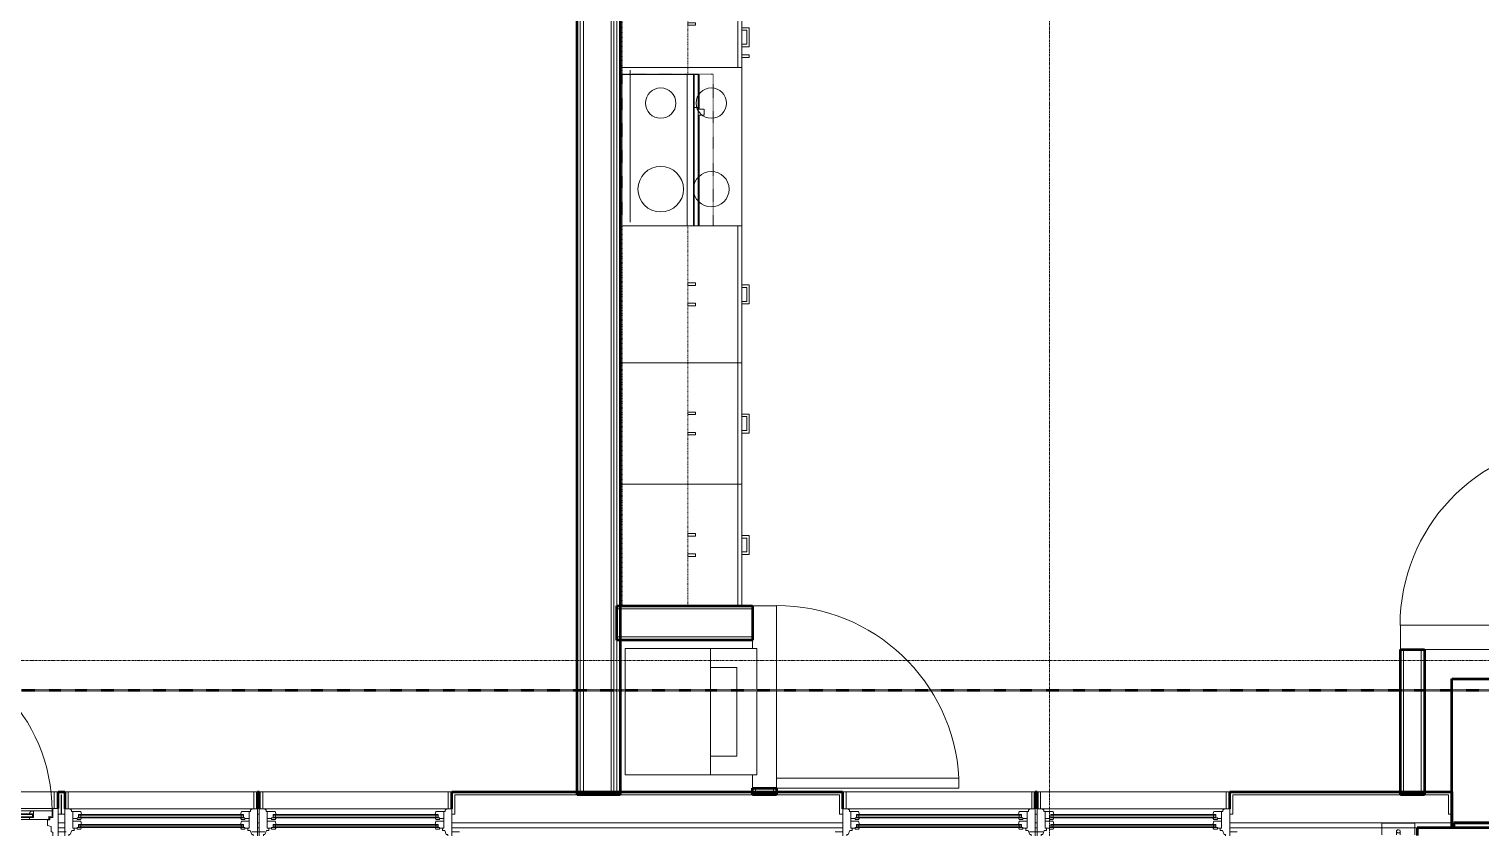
# Model space of a CAD drawing. Header units: inches. Extents: x -4218 to -1830, y 9767 to 12426.
# Drawn here: x -3028.8 to -2742.1, y 11249.1 to 11406.9 of the extents above; entities that cross this region are included whole.
import ezdxf

# ---------------------------------------------------------------- set-up
doc = ezdxf.new("R2010")
doc.units = ezdxf.units.IN
doc.header["$MEASUREMENT"] = 0
for name, pattern in [('Dash', [0.25, 0.125, -0.125]), ('Dash 1_16_', [0.125, 0.0625, -0.0625]), ('Grid Line 1_2_', [0.875, 0.5, -0.125, 0.125, -0.125]), ('Overhead', [0.15625, 0.09375, -0.0625])]:
    doc.linetypes.add(name, pattern=pattern)
for name, color, linetype, lineweight in [('0-1', 7, 'Continuous', 5), ('0-2', 10, 'Continuous', 9), ('A-DOOR-1', 10, 'Continuous', 9), ('A-DOOR-2', 50, 'Continuous', 20), ('A-DOOR-5', 31, 'Continuous', 9), ('A-DOOR-6', 31, 'Continuous', 20), ('A-DOOR-FRAM', 31, 'Continuous', 9), ('A-DOOR-FRAM-4', 31, 'Continuous', 20), ('A-DOOR-GLAZ', 31, 'Continuous', 9), ('A-GENM', 5, 'Continuous', 9), ('A-GENM-6', 5, 'Continuous', 50), ('A-GLAZ-1', 151, 'Continuous', 9), ('A-GLAZ-2', 151, 'Continuous', 20), ('A-WALL', 113, 'Continuous', 13), ('A-WALL-1', 7, 'Continuous', 50), ('A-WALL-2', 250, 'Continuous', 13), ('A-WALL-3', 10, 'Continuous', 9), ('A-WALL-4', 252, 'Continuous', 9), ('A-WALL-7', 113, 'Continuous', 9), ('A-WALL-8', 113, 'Continuous', 50), ('C-PROP-LINE-1', 91, 'Dash 1_16_', 50), ('I-WALL-1', 7, 'Continuous', 50), ('P-SANR-FIXT-1', 10, 'Continuous', 9), ('Q-CASE-1', 252, 'Continuous', 9), ('Q-CASE-2', 10, 'Continuous', 9), ('Q-CASE-3', 253, 'Continuous', 9), ('Q-CASE-4', 252, 'Dash', 9), ('Q-CASE-5', 253, 'Dash', 9), ('Q-CASE-6', 254, 'Continuous', 9), ('Q-SPCQ-1', 10, 'Continuous', 9), ('Q-SPCQ-2', 91, 'Overhead', 9), ('S-GRID-1', 1, 'Grid Line 1_2_', 9)]:
    doc.layers.add(name, color=color, linetype=linetype, lineweight=lineweight)

# ---------------------------------------------------------------- blocks, each defined once
blk = doc.blocks.new('SWING - SINGLE - FLUSH - 36_ x 80_ - OFFSET PIVOT DOOR AT MAGIC PAK AND WASHER_DRYER-3199414-BACKGROUND - RCP - 2ND FLOOR')
at = {"layer": 'A-DOOR-1'}
blk.add_arc((18, 2.37), 36.07, 93.1789, 180, dxfattribs=at)
at = {"layer": 'A-DOOR-2'}
for p, q in [((16, 2.37), (16, 38.39)), ((18, 38.39), (16, 38.39)), ((18, 2.37), (18, 38.39)), ((18, 2.37), (16, 2.37))]:
    blk.add_line(p, q, dxfattribs=at)
blk = doc.blocks.new('Range - 24_ x 30_-2320547-BACKGROUND - RCP - 2ND FLOOR')
at = {"layer": 'Q-SPCQ-1'}
blk.add_line((0, 22), (30, 22), dxfattribs=at)
for centre, radius, start, end in [((6.5, 16), 4.5, 360, 180), ((23.5, 16), 3, 360, 180), ((6.5, 16), 4.5, 180, 360), ((23.5, 16), 3, 180, 0), ((6.5, 6), 3.5, 360, 180), ((23.5, 6), 3, 360, 180), ((6.5, 6), 3.5, 180, 0), ((23.5, 6), 3, 180, 360)]:
    blk.add_arc(centre, radius, start, end, dxfattribs=at)
blk = doc.blocks.new('Stacked Washer and Dryer - 26_x25_ - Private-1352637-BACKGROUND - RCP - 2ND FLOOR')
at = {"layer": 'P-SANR-FIXT-1'}
for p, q in [((26, 12.5), (0, 12.5)), ((0, -12.5), (0, 12.5)), ((16.90625, 12.5), (16.90625, -12.5)), ((26, 12.5), (26, -12.5)), ((16.90625, 8.75), (22.09375, 8.75)), ((22.09375, 8.75), (22.09375, -8.75)), ((22.09375, -8.75), (16.90625, -8.75)), ((0, -12.5), (26, -12.5))]:
    blk.add_line(p, q, dxfattribs=at)
blk = doc.blocks.new('30quot_MicrowaveVent_11166 - 70cm miele oven-V106-BACKGROUND - RCP - 2ND FLOOR')
at = {"layer": 'Q-CASE-1'}
for p, q in [((-14.2, -0.38), (-14.2, -13.23)), ((15.68, -13.23), (15.68, -0.38)), ((-14.2, -13.23), (-14.2, -14.49)), ((15.68, -13.23), (-14.2, -13.23)), ((15.68, -14.49), (15.68, -13.23)), ((-14.2, -14.49), (15.68, -14.49)), ((9.18, -14.61), (-14.2, -14.61)), ((-14.2, -14.61), (-14.2, -15.39)), ((-14.2, -15.39), (-14.2, -15.6)), ((-14.2, -15.39), (9.18, -15.39)), ((-14.2, -15.6), (7.69, -15.6)), ((7.69, -15.39), (7.69, -16.55)), ((7.69, -16.6), (8.88, -16.6)), ((8.88, -16.55), (8.88, -15.39)), ((8.88, -15.6), (15.68, -15.6)), ((9.18, -14.61), (9.18, -15.39)), ((15.68, -14.61), (9.18, -14.61)), ((9.18, -14.61), (9.18, -15.39)), ((9.18, -15.39), (15.68, -15.39)), ((15.68, -14.61), (15.68, -15.39)), ((15.68, -15.59), (15.68, -15.39)), ((15.68, -15.6), (15.68, -15.59))]:
    blk.add_line(p, q, dxfattribs=at)
at = {"layer": 'Q-CASE-3'}
for p, q in [((-14.2, 0), (-14.2, -0.38)), ((15.68, -0.38), (15.68, 0))]:
    blk.add_line(p, q, dxfattribs=at)
at = {"layer": 'Q-CASE-6'}
blk.add_line((15.68, 0), (-14.2, 0), dxfattribs=at)
blk = doc.blocks.new('Base Cabinet 3 Drawer 230 - Base Cabinet 3 Drawer 230 27_-2571739-BACKGROUND - RCP - 2ND FLOOR')
at = {"layer": 'Q-CASE-2'}
for p, q in [((-12.76, -23.25), (-12.76, 0)), ((-12.76, 0), (14.24, 0)), ((14.24, 0), (14.24, -23.25)), ((-12.76, -23.25), (-12.76, -24)), ((14.24, -23.25), (-12.76, -23.25)), ((-12.76, -24), (14.24, -24)), ((-0.64, -24), (-1.14, -24)), ((-1.14, -25.5), (-1.14, -24)), ((2.61, -25.5), (-1.14, -25.5)), ((-0.64, -25), (-0.64, -24)), ((-0.64, -25), (2.11, -25)), ((2.11, -25), (2.11, -24)), ((2.11, -24), (2.61, -24)), ((2.61, -24), (2.61, -25.5)), ((14.24, -24), (14.24, -23.25))]:
    blk.add_line(p, q, dxfattribs=at)
blk = doc.blocks.new('Base Cabinet 3 Drawer 230 - Base Cabinet 3 Drawer 230 24_-2554933-BACKGROUND - RCP - 2ND FLOOR')
at = {"layer": 'Q-CASE-2'}
for p, q in [((-11.26, -23.25), (-11.26, 0)), ((-11.26, 0), (12.74, 0)), ((12.74, 0), (12.74, -23.25)), ((-11.26, -23.25), (-11.26, -24)), ((12.74, -23.25), (-11.26, -23.25)), ((-11.26, -24), (12.74, -24)), ((-0.64, -24), (-1.14, -24)), ((-1.14, -25.5), (-1.14, -24)), ((2.61, -25.5), (-1.14, -25.5)), ((-0.64, -25), (-0.64, -24)), ((-0.64, -25), (2.11, -25)), ((2.11, -25), (2.11, -24)), ((2.11, -24), (2.61, -24)), ((2.61, -24), (2.61, -25.5)), ((12.74, -24), (12.74, -23.25))]:
    blk.add_line(p, q, dxfattribs=at)
blk = doc.blocks.new('Single Door 1 Drawer 211 - 211 Base Cabinet Single Door1 Drawer 12_-2709705-BACKGROUND - RCP - 2ND FLOOR')
at = {"layer": 'Q-CASE-2'}
for p, q in [((-11.26, 24), (0.74, 24)), ((-11.26, 23.25), (-11.26, 24)), ((0.74, 23.25), (-11.26, 23.25)), ((-11.26, 23.25), (-11.26, 0)), ((-7.14, 24), (-7.14, 25.5)), ((-7.14, 25.5), (-3.39, 25.5)), ((-7.14, 24), (-6.64, 24)), ((-3.89, 25), (-6.64, 25)), ((-6.64, 24), (-6.64, 25)), ((-3.89, 24), (-3.89, 25)), ((-3.39, 24), (-3.89, 24)), ((-3.39, 25.5), (-3.39, 24)), ((-1.27, 25.5), (-1.76, 25.5)), ((-1.76, 25.5), (-1.76, 24)), ((-1.76, 24), (-1.27, 24)), ((-1.27, 24), (-1.27, 25.5)), ((0.74, 24), (0.74, 23.25)), ((0.74, 0), (0.74, 23.25)), ((-11.26, 0), (0.74, 0))]:
    blk.add_line(p, q, dxfattribs=at)
blk = doc.blocks.new('Base Cabinet 3 Drawer 230 - Base Cabinet 3 Drawer 230 24_-2578604-BACKGROUND - RCP - 2ND FLOOR')
at = {"layer": 'Q-CASE-2'}
for p, q in [((-11.26, 24), (12.74, 24)), ((-11.26, 23.25), (-11.26, 24)), ((12.74, 23.25), (-11.26, 23.25)), ((-11.26, 23.25), (-11.26, 0)), ((-1.14, 24), (-1.14, 25.5)), ((-1.14, 25.5), (2.61, 25.5)), ((-1.14, 24), (-0.64, 24)), ((2.11, 25), (-0.64, 25)), ((-0.64, 24), (-0.64, 25)), ((2.11, 24), (2.11, 25)), ((2.61, 24), (2.11, 24)), ((2.61, 25.5), (2.61, 24)), ((12.74, 24), (12.74, 23.25)), ((12.74, 0), (12.74, 23.25)), ((-11.26, 0), (12.74, 0))]:
    blk.add_line(p, q, dxfattribs=at)
blk = doc.blocks.new('300 Series Wall Hung Cabinet_302 - 27_ X 24_-2766376-BACKGROUND - RCP - 2ND FLOOR')
at = {"layer": 'Q-CASE-1'}
for p, q in [((-1.76, 14.69), (-2.25, 14.69)), ((-2.25, 14.69), (-2.25, 13.19)), ((-1.76, 13.19), (-1.76, 14.69)), ((2.24, 14.69), (1.75, 14.69)), ((1.75, 14.69), (1.75, 13.19)), ((2.24, 13.19), (2.24, 14.69)), ((-2.25, 13.19), (-1.76, 13.19)), ((1.75, 13.19), (2.24, 13.19))]:
    blk.add_line(p, q, dxfattribs=at)
at = {"layer": 'Q-CASE-4'}
for p, q in [((-13.5, 0.19), (-13.5, 13.19)), ((-13.5, 13.19), (13.5, 13.19)), ((13.5, 13.19), (13.5, 0.19))]:
    blk.add_line(p, q, dxfattribs=at)
at = {"layer": 'Q-CASE-5'}
blk.add_line((13.5, 0.19), (-13.5, 0.19), dxfattribs=at)
blk = doc.blocks.new('300 Series Wall Hung Cabinet_302 - 24_ X 24_-2588623-BACKGROUND - RCP - 2ND FLOOR')
at = {"layer": 'Q-CASE-1'}
for p, q in [((-1.76, -13.19), (-2.25, -13.19)), ((-2.25, -13.19), (-2.25, -14.69)), ((-1.76, -14.69), (-1.76, -13.19)), ((2.24, -13.19), (1.75, -13.19)), ((1.75, -13.19), (1.75, -14.69)), ((2.24, -14.69), (2.24, -13.19)), ((-2.25, -14.69), (-1.76, -14.69)), ((1.75, -14.69), (2.24, -14.69))]:
    blk.add_line(p, q, dxfattribs=at)
at = {"layer": 'Q-CASE-4'}
for p, q in [((-12, -0.19), (-12, -13.19)), ((12, -13.19), (12, -0.19)), ((-12, -13.19), (12, -13.19))]:
    blk.add_line(p, q, dxfattribs=at)
at = {"layer": 'Q-CASE-5'}
blk.add_line((12, -0.19), (-12, -0.19), dxfattribs=at)
blk = doc.blocks.new('300 Series Wall Hung Cabinet_302 - 24_ X 24_-V59-BACKGROUND - RCP - 2ND FLOOR')
at = {"layer": 'Q-CASE-1'}
for p, q in [((-1.76, 14.69), (-2.25, 14.69)), ((-2.25, 14.69), (-2.25, 13.19)), ((-1.76, 13.19), (-1.76, 14.69)), ((2.24, 14.69), (1.75, 14.69)), ((1.75, 14.69), (1.75, 13.19)), ((2.24, 13.19), (2.24, 14.69)), ((-2.25, 13.19), (-1.76, 13.19)), ((1.75, 13.19), (2.24, 13.19))]:
    blk.add_line(p, q, dxfattribs=at)
at = {"layer": 'Q-CASE-4'}
for p, q in [((-12, 0.19), (-12, 13.19)), ((-12, 13.19), (12, 13.19)), ((12, 13.19), (12, 0.19))]:
    blk.add_line(p, q, dxfattribs=at)
at = {"layer": 'Q-CASE-5'}
blk.add_line((12, 0.19), (-12, 0.19), dxfattribs=at)
blk = doc.blocks.new('300 Series Wall Hung Cabinet_302 - 24_ X 24_-V70-BACKGROUND - RCP - 2ND FLOOR')
at = {"layer": 'Q-CASE-1'}
for p, q in [((-1.76, 14.69), (-2.25, 14.69)), ((-2.25, 14.69), (-2.25, 13.19)), ((-1.76, 13.19), (-1.76, 14.69)), ((2.24, 14.69), (1.75, 14.69)), ((1.75, 14.69), (1.75, 13.19)), ((2.24, 13.19), (2.24, 14.69)), ((-2.25, 13.19), (-1.76, 13.19)), ((1.75, 13.19), (2.24, 13.19))]:
    blk.add_line(p, q, dxfattribs=at)
at = {"layer": 'Q-CASE-4'}
for p, q in [((-12, 0.19), (-12, 13.19)), ((-12, 13.19), (12, 13.19))]:
    blk.add_line(p, q, dxfattribs=at)
at = {"layer": 'Q-CASE-5'}
for p, q in [((12, 13.19), (12, 0.19)), ((12, 0.19), (-12, 0.19))]:
    blk.add_line(p, q, dxfattribs=at)
blk = doc.blocks.new('Range_Hood_386 - 30_ Wide-V83-BACKGROUND - RCP - 2ND FLOOR')
at = {"layer": 'Q-SPCQ-2'}
for p, q in [((-15, -6), (-15, 12)), ((-15, 12), (15, 12)), ((15, 12), (15, -6)), ((15, -6), (-15, -6))]:
    blk.add_line(p, q, dxfattribs=at)
blk = doc.blocks.new('CTR - 1st Phase - Unit Layouts_rvt-1-BACKGROUND - RCP - 2ND FLOOR')
at = {"layer": 'A-WALL-1'}
for p, q in [((-2912.7, 11292.98), (-2885.95, 11292.98)), ((-2912.7, 11286.23), (-2912.7, 11292.98)), ((-2885.95, 11292.98), (-2885.95, 11286.23)), ((-2885.95, 11286.23), (-2912.7, 11286.23)), ((-2758, 11255.64), (-2758, 11284.39)), ((-2758, 11284.39), (-2753.25, 11284.39)), ((-2753.25, 11284.39), (-2753.25, 11255.64)), ((-2885.95, 11255.64), (-2885.95, 11256.98)), ((-2885.95, 11256.98), (-2881.2, 11256.98)), ((-2881.2, 11256.98), (-2881.2, 11255.64)), ((-2885.32, 11255.64), (-2885.95, 11255.64)), ((-2881.82, 11255.64), (-2885.32, 11255.64)), ((-2881.2, 11255.64), (-2881.82, 11255.64)), ((-2757.37, 11255.64), (-2758, 11255.64)), ((-2753.87, 11255.64), (-2757.37, 11255.64)), ((-2753.25, 11255.64), (-2753.87, 11255.64))]:
    blk.add_line(p, q, dxfattribs=at)
at = {"layer": 'A-WALL-2'}
for p, q in [((-2885.95, 11292.36), (-2912.7, 11292.36)), ((-2885.95, 11286.86), (-2912.7, 11286.86)), ((-2757.37, 11256.27), (-2757.37, 11284.39)), ((-2753.87, 11256.27), (-2753.87, 11284.39)), ((-2885.32, 11256.27), (-2885.32, 11256.98)), ((-2881.82, 11256.27), (-2885.32, 11256.27)), ((-2881.82, 11256.27), (-2881.82, 11256.98)), ((-2753.87, 11256.27), (-2757.37, 11256.27))]:
    blk.add_line(p, q, dxfattribs=at)
at = {"layer": 'A-WALL-3'}
for p, q in [((-2885.95, 11292.98), (-2881.2, 11292.98)), ((-2881.2, 11256.98), (-2881.2, 11292.98)), ((-2758, 11289.14), (-2753.25, 11289.14)), ((-2758, 11289.14), (-2758, 11284.39)), ((-2722, 11289.14), (-2753.25, 11289.14)), ((-2885.95, 11286.23), (-2885.95, 11284.58)), ((-2753.25, 11284.39), (-2722, 11284.39)), ((-2885.95, 11259.58), (-2885.95, 11256.98))]:
    blk.add_line(p, q, dxfattribs=at)
at = {"layer": 'A-WALL-4'}
for p, q in [((-2885.95, 11292.98), (-2885.95, 11286.23)), ((-2758, 11284.39), (-2753.25, 11284.39)), ((-2885.95, 11256.98), (-2881.2, 11256.98))]:
    blk.add_line(p, q, dxfattribs=at)
at = {"layer": 'A-WALL-7'}
for p, q in [((-2912.07, 11447.24), (-2912.07, 11292.98)), ((-2912.07, 11292.98), (-2912.07, 11447.24)), ((-2888.07, 11406.61), (-2888.07, 11407.11)), ((-2888.07, 11403.86), (-2888.07, 11406.61)), ((-2888.07, 11406.61), (-2888.07, 11403.86)), ((-2888.07, 11403.36), (-2888.07, 11403.86)), ((-2888.07, 11401.74), (-2888.07, 11403.36)), ((-2888.07, 11403.36), (-2888.07, 11401.74)), ((-2888.07, 11401.25), (-2888.07, 11401.74)), ((-2888.07, 11356.36), (-2888.07, 11401.25)), ((-2888.07, 11401.25), (-2888.07, 11356.36)), ((-2888.07, 11355.86), (-2888.07, 11356.36)), ((-2888.07, 11353.11), (-2888.07, 11355.86)), ((-2888.07, 11355.86), (-2888.07, 11353.11)), ((-2888.07, 11352.61), (-2888.07, 11353.11)), ((-2888.07, 11330.86), (-2888.07, 11352.61)), ((-2888.07, 11352.61), (-2888.07, 11330.86)), ((-2888.07, 11330.36), (-2888.07, 11330.86)), ((-2888.07, 11327.61), (-2888.07, 11330.36)), ((-2888.07, 11330.36), (-2888.07, 11327.61)), ((-2888.07, 11327.11), (-2888.07, 11327.61)), ((-2888.07, 11306.86), (-2888.07, 11327.11)), ((-2888.07, 11327.11), (-2888.07, 11306.86)), ((-2888.07, 11306.36), (-2888.07, 11306.86)), ((-2888.07, 11303.61), (-2888.07, 11306.36)), ((-2888.07, 11306.36), (-2888.07, 11303.61)), ((-2888.07, 11303.11), (-2888.07, 11303.61)), ((-2888.07, 11292.98), (-2888.07, 11303.11)), ((-2888.07, 11303.11), (-2888.07, 11292.98)), ((-2912.07, 11292.98), (-2888.07, 11292.98)), ((-2888.07, 11292.98), (-2912.07, 11292.98))]:
    blk.add_line(p, q, dxfattribs=at)
at = {"layer": '0-2'}
for name, p, rotation in [('300 Series Wall Hung Cabinet_302 - 24_ X 24_-V59-BACKGROUND - RCP - 2ND FLOOR', (-2911.89, 11409.86), 270.0000000000061), ('Single Door 1 Drawer 211 - 211 Base Cabinet Single Door1 Drawer 12_-2709705-BACKGROUND - RCP - 2ND FLOOR', (-2912.07, 11399.98), 270.0000000000516), ('30quot_MicrowaveVent_11166 - 70cm miele oven-V106-BACKGROUND - RCP - 2ND FLOOR', (-2912.07, 11382.18), 90.00000000000742), ('Range_Hood_386 - 30_ Wide-V83-BACKGROUND - RCP - 2ND FLOOR', (-2899.7, 11382.98), 90.00000000001035), ('Range - 24_ x 30_-2320547-BACKGROUND - RCP - 2ND FLOOR', (-2888.07, 11368.74), 89.99999999994459), ('Base Cabinet 3 Drawer 230 - Base Cabinet 3 Drawer 230 27_-2571739-BACKGROUND - RCP - 2ND FLOOR', (-2912.07, 11353.74), 89.99999999996197), ('300 Series Wall Hung Cabinet_302 - 27_ X 24_-2766376-BACKGROUND - RCP - 2ND FLOOR', (-2911.89, 11354.48), 270.0000000000061), ('Base Cabinet 3 Drawer 230 - Base Cabinet 3 Drawer 230 24_-2554933-BACKGROUND - RCP - 2ND FLOOR', (-2912.07, 11328.24), 89.99999999996197), ('300 Series Wall Hung Cabinet_302 - 24_ X 24_-2588623-BACKGROUND - RCP - 2ND FLOOR', (-2911.89, 11328.98), 90.00000000000617), ('Base Cabinet 3 Drawer 230 - Base Cabinet 3 Drawer 230 24_-2578604-BACKGROUND - RCP - 2ND FLOOR', (-2912.07, 11305.72), 270.0000000000516), ('300 Series Wall Hung Cabinet_302 - 24_ X 24_-V70-BACKGROUND - RCP - 2ND FLOOR', (-2911.89, 11304.98), 270.0000000000061), ('SWING - SINGLE - FLUSH - 36_ x 80_ - OFFSET PIVOT DOOR AT MAGIC PAK AND WASHER_DRYER-3199414-BACKGROUND - RCP - 2ND FLOOR', (-2883.57, 11274.98), 269.99999999996)]:
    blk.add_blockref(name, p, dxfattribs=dict(at, rotation=rotation))
for name, p in [('SWING - SINGLE - FLUSH - 36_ x 80_ - OFFSET PIVOT DOOR AT MAGIC PAK AND WASHER_DRYER-3199414-BACKGROUND - RCP - 2ND FLOOR', (-2740, 11286.76)), ('Stacked Washer and Dryer - 26_x25_ - Private-1352637-BACKGROUND - RCP - 2ND FLOOR', (-2911.11, 11272.08))]:
    blk.add_blockref(name, p, dxfattribs=at)
blk = doc.blocks.new('CTR - 1st Phase - Common Walls_rvt-1-BACKGROUND - RCP - 2ND FLOOR')
at = {"layer": 'A-WALL-2'}
for p, q in [((-2919.95, 11640.61), (-2919.95, 11255.64)), ((-2919.32, 11640.61), (-2919.32, 11255.64)), ((-2913.82, 11640.61), (-2913.82, 11255.64)), ((-2913.32, 11640.61), (-2913.32, 11255.64)), ((-2912.7, 11640.61), (-2912.7, 11255.64))]:
    blk.add_line(p, q, dxfattribs=at)
at = {"layer": 'I-WALL-1'}
for p, q in [((-2920.57, 11255.64), (-2920.57, 11640.61)), ((-2912.07, 11640.61), (-2912.07, 11255.64)), ((-2912.07, 11255.64), (-2920.57, 11255.64))]:
    blk.add_line(p, q, dxfattribs=at)
blk = doc.blocks.new('Basic Wall _ EXT - FIBER CEMENT - LARGE - ___-2505164-BACKGROUND - RCP - 2ND FLOOR')
at = {"layer": 'A-WALL-7'}
for p, q in [((-3021.74, 11249.14), (-3023.06, 11249.14)), ((-3023.06, 11249.14), (-3021.74, 11249.14)), ((-2983.34, 11249.14), (-2983.71, 11249.14)), ((-2983.71, 11249.14), (-2983.34, 11249.14)), ((-2868.14, 11249.14), (-2945.31, 11249.14)), ((-2945.31, 11249.14), (-2868.14, 11249.14)), ((-2829.74, 11249.14), (-2830.11, 11249.14)), ((-2830.11, 11249.14), (-2829.74, 11249.14)), ((-2754.69, 11249.14), (-2791.71, 11249.14)), ((-2791.71, 11249.14), (-2754.69, 11249.14)), ((-2747.86, 11249.14), (-2754.69, 11249.14)), ((-2754.69, 11249.14), (-2747.86, 11249.14)), ((-2747.86, 11249.14), (-2747.42, 11249.14)), ((-2747.42, 11249.14), (-2720.42, 11249.14))]:
    blk.add_line(p, q, dxfattribs=at)
blk = doc.blocks.new('Door-Inswing-Andersen-400_Series-Single - 3_ 0-1_8_ x custom height - 2ND FLOOR-2896085-BACKGROUND - RCP - 2ND FLOOR')
at = {"layer": 'A-DOOR-5'}
blk.add_line((16.87, -0.66), (16.87, -34.41), dxfattribs=at)
blk.add_arc((16.87, -0.66), 33.75, 180, 270, dxfattribs=at)
at = {"layer": 'A-DOOR-6'}
for p, q in [((-16.26, 0.42), (-16.87, 0.41)), ((-16.87, 0.41), (-16.87, -0.66)), ((-16.26, 1.06), (-16.26, 0.42)), ((-16.26, 1.06), (-12.44, 1.06)), ((-13.19, 0.66), (-12.44, 0.66)), ((-13.19, -0.66), (-13.19, 0.66)), ((-12.44, 0.75), (-12.47, 1.06)), ((12.44, 1.06), (-12.44, 1.06)), ((-12.44, 0.66), (-12.44, 0.75)), ((16.26, 1.06), (12.44, 1.06)), ((12.44, 0.75), (12.47, 1.06)), ((12.44, 0.66), (12.44, 0.75)), ((13.19, 0.66), (12.44, 0.66)), ((13.19, -0.66), (13.19, 0.66)), ((16.26, 1.06), (16.26, 0.42)), ((16.26, 0.42), (16.87, 0.41)), ((16.87, 0.41), (16.87, -0.66)), ((-16.87, -0.66), (-12.44, -0.66)), ((-12.44, -0.09), (-13.19, -0.09)), ((-13.19, -0.59), (-12.67, -0.59)), ((-13.19, -0.66), (-13.19, -0.59)), ((-12.67, -0.59), (-12.47, -0.34)), ((-12.47, -0.34), (-12.44, -0.16)), ((-12.44, -0.16), (-12.44, -0.09)), ((12.44, -0.66), (-12.44, -0.66)), ((12.44, -0.09), (13.19, -0.09)), ((12.44, -0.16), (12.44, -0.09)), ((12.47, -0.34), (12.44, -0.16)), ((16.87, -0.66), (12.44, -0.66)), ((12.67, -0.59), (12.47, -0.34)), ((13.19, -0.59), (12.67, -0.59)), ((13.19, -0.66), (13.19, -0.59))]:
    blk.add_line(p, q, dxfattribs=at)
at = {"layer": 'A-DOOR-FRAM'}
for p, q in [((-17.31, -1.13), (-17.94, -1.13)), ((-17.94, -1.13), (-17.94, -4.44)), ((-17.31, -4.44), (-17.31, -1.13)), ((17.94, -1.13), (17.31, -1.13)), ((17.31, -1.13), (17.31, -4.44)), ((17.94, -4.44), (17.94, -1.13)), ((-17.94, -4.44), (-17.31, -4.44)), ((17.31, -4.44), (17.94, -4.44))]:
    blk.add_line(p, q, dxfattribs=at)
at = {"layer": 'A-DOOR-FRAM-4'}
for p, q in [((-19.69, 3.44), (-18.06, 3.44)), ((18.06, 5.09), (-18.06, 5.09)), ((-18.06, 5.09), (-18.06, -1.13)), ((-18.06, 4.75), (-18.06, -1.13)), ((-18.06, 4.75), (-17.03, 4.75)), ((-17.03, 3.63), (-17.03, 4.75)), ((-16.69, 3.39), (-17.03, 3.63)), ((-16.69, 2.39), (-16.69, 3.39)), ((16.69, 3.39), (17.03, 3.63)), ((16.69, 2.39), (16.69, 3.39)), ((17.03, 3.63), (17.03, 4.75)), ((18.06, 4.75), (17.03, 4.75)), ((18.06, -1.13), (18.06, 5.09)), ((18.06, 4.75), (18.06, -1.13)), ((19.69, 3.44), (18.06, 3.44)), ((-17.03, 0.66), (-16.45, 0.66)), ((-17.03, -1.13), (-17.03, 0.66)), ((-16, 2.23), (-16.69, 2.39)), ((-16.45, 0.66), (-16.45, 1.09)), ((-16.45, 1.09), (-16, 1.09)), ((-16, 1.09), (-16, 2.23)), ((16, 2.23), (16.69, 2.39)), ((16, 1.09), (16, 2.23)), ((16.45, 1.09), (16, 1.09)), ((16.45, 0.66), (16.45, 1.09)), ((17.03, 0.66), (16.45, 0.66)), ((17.03, -1.13), (17.03, 0.66)), ((-17.69, -1.13), (-18.06, -1.13)), ((-18.06, -1.13), (18.06, -1.13)), ((-18.06, -1.13), (-17.03, -1.13)), ((18.06, -1.13), (17.03, -1.13))]:
    blk.add_line(p, q, dxfattribs=at)
at = {"layer": 'A-DOOR-GLAZ'}
for p, q in [((-12.44, 0.5), (-13.19, 0.5)), ((-13.19, 0.06), (-12.44, 0.06)), ((-12.98, 0.5), (-12.98, 0.06)), ((12.44, 0.66), (-12.44, 0.66)), ((12.44, 0.5), (-12.44, 0.5)), ((12.44, 0.06), (-12.44, 0.06)), ((12.44, 0.5), (13.19, 0.5)), ((13.19, 0.06), (12.44, 0.06)), ((12.98, 0.5), (12.98, 0.06)), ((12.44, -0.09), (-12.44, -0.09))]:
    blk.add_line(p, q, dxfattribs=at)
blk = doc.blocks.new('Window-Double_Hung-Andersen-400_Series-Tilt_Wash - DOUBLE HUNG - REVERSE COTTAGE - 2ND FLOOR-V121-BACKGROUND - RCP - 2ND FLOOR')
at = {"layer": 'A-GLAZ-1'}
for p, q in [((-19.01, 3.94), (-19.01, 2.44)), ((-18.95, 3.94), (-19.01, 3.94)), ((-18.95, 4.44), (18.95, 4.44)), ((-18.95, 1.06), (-18.95, 4.44)), ((-18.32, 1.06), (-18.32, 4.44)), ((18.32, 1.06), (18.32, 4.44)), ((18.95, 4.44), (18.95, 1.06)), ((19.01, 3.94), (18.95, 3.94)), ((19.01, 2.44), (19.01, 3.94)), ((-18.95, 2.44), (-19.01, 2.44)), ((18.95, 1.06), (-18.95, 1.06)), ((19.01, 2.44), (18.95, 2.44)), ((-16.29, -0.19), (-15.7, -0.19)), ((-16.29, -0.56), (-15.7, -0.56)), ((-16.29, -2.13), (-15.7, -2.13)), ((-16.29, -2.5), (-15.7, -2.5)), ((-15.82, -0.56), (-15.82, -0.19)), ((-15.82, -2.5), (-15.82, -2.13)), ((-15.7, -0.06), (15.7, -0.06)), ((-15.7, -0.19), (15.7, -0.19)), ((-15.7, -0.56), (15.7, -0.56)), ((-15.7, -0.69), (15.7, -0.69)), ((-15.7, -2), (15.7, -2)), ((-15.7, -2.13), (15.7, -2.13)), ((-15.7, -2.5), (15.7, -2.5)), ((-15.7, -2.63), (15.7, -2.63)), ((16.29, -0.19), (15.7, -0.19)), ((16.29, -0.56), (15.7, -0.56)), ((16.29, -2.13), (15.7, -2.13)), ((16.29, -2.5), (15.7, -2.5)), ((15.82, -0.56), (15.82, -0.19)), ((15.82, -2.5), (15.82, -2.13))]:
    blk.add_line(p, q, dxfattribs=at)
at = {"layer": 'A-GLAZ-2'}
for p, q in [((-19.01, 1.06), (19.01, 1.06)), ((-19.01, -4.81), (-19.01, 1.06)), ((-17.67, 0.78), (-18, 1.06)), ((-17.67, 0.78), (-17.67, 0.56)), ((-17.67, 0.56), (-15.86, 0.56)), ((-17.42, -2.75), (-17.42, 0.56)), ((-15.86, 0.56), (-15.7, -0.06)), ((15.86, 0.56), (15.7, -0.06)), ((17.67, 0.56), (15.86, 0.56)), ((17.42, -2.75), (17.42, 0.56)), ((17.67, 0.78), (18, 1.06)), ((17.67, 0.78), (17.67, 0.56)), ((19.01, 1.06), (19.01, -4.81)), ((-17.42, -0.81), (-16.57, -0.81)), ((-17.42, -1.37), (-15.86, -1.37)), ((-17.42, -2.75), (-16.57, -2.75)), ((-17.14, -3.19), (-17.14, -2.75)), ((-16.57, -0.69), (-16.57, -1.03)), ((-15.7, -0.69), (-16.57, -0.69)), ((-15.86, -1.03), (-16.57, -1.03)), ((-16.57, -2.63), (-16.57, -2.97)), ((-15.7, -2.63), (-16.57, -2.63)), ((-16.29, -0.69), (-16.29, -0.06)), ((-15.7, -0.06), (-16.29, -0.06)), ((-16.29, -2.63), (-16.29, -2)), ((-15.7, -2), (-16.29, -2)), ((-15.86, -1.03), (-15.7, -0.69)), ((-15.86, -1.37), (-15.7, -2)), ((-15.86, -2.97), (-15.7, -2.63)), ((15.7, -0.06), (16.29, -0.06)), ((15.86, -1.03), (15.7, -0.69)), ((15.7, -0.69), (16.57, -0.69)), ((15.86, -1.37), (15.7, -2)), ((15.7, -2), (16.29, -2)), ((15.86, -2.97), (15.7, -2.63)), ((15.7, -2.63), (16.57, -2.63)), ((15.86, -1.03), (16.57, -1.03)), ((17.42, -1.37), (15.86, -1.37)), ((16.29, -0.69), (16.29, -0.06)), ((16.29, -2.63), (16.29, -2)), ((16.57, -0.69), (16.57, -1.03)), ((17.42, -0.81), (16.57, -0.81)), ((16.57, -2.63), (16.57, -2.97)), ((17.42, -2.75), (16.57, -2.75)), ((17.14, -3.19), (17.14, -2.75)), ((-19.01, -3.44), (-20.51, -3.44)), ((19.01, -4.81), (-19.01, -4.81)), ((-18.2, -4), (-17.92, -4)), ((-18.2, -4.81), (-18.2, -4)), ((-17.92, -4), (-17.61, -3.19)), ((-17.61, -3.19), (-17.14, -3.19)), ((-15.86, -2.97), (-16.57, -2.97)), ((15.86, -2.97), (16.57, -2.97)), ((17.61, -3.19), (17.14, -3.19)), ((17.92, -4), (17.61, -3.19)), ((18.2, -4), (17.92, -4)), ((18.2, -4.81), (18.2, -4)), ((19.01, -3.44), (20.51, -3.44))]:
    blk.add_line(p, q, dxfattribs=at)
blk = doc.blocks.new('Window-Double_Hung-Andersen-400_Series-Tilt_Wash - DOUBLE HUNG - REVERSE COTTAGE - 2ND FLOOR-2888466-BACKGROUND - RCP - 2ND FLOOR')
at = {"layer": 'A-GLAZ-1'}
for p, q in [((-19.01, 3.94), (-19.01, 2.44)), ((-18.95, 3.94), (-19.01, 3.94)), ((-18.95, 4.44), (18.95, 4.44)), ((-18.95, 1.06), (-18.95, 4.44)), ((-18.32, 1.06), (-18.32, 4.44)), ((18.32, 1.06), (18.32, 4.44)), ((18.95, 4.44), (18.95, 1.06)), ((19.01, 3.94), (18.95, 3.94)), ((19.01, 2.44), (19.01, 3.94)), ((-18.95, 2.44), (-19.01, 2.44)), ((18.95, 1.06), (-18.95, 1.06)), ((19.01, 2.44), (18.95, 2.44)), ((-16.29, -0.19), (-15.7, -0.19)), ((-16.29, -0.56), (-15.7, -0.56)), ((-16.29, -2.13), (-15.7, -2.13)), ((-16.29, -2.5), (-15.7, -2.5)), ((-15.82, -0.56), (-15.82, -0.19)), ((-15.82, -2.5), (-15.82, -2.13)), ((-15.7, -0.06), (15.7, -0.06)), ((-15.7, -0.19), (15.7, -0.19)), ((-15.7, -0.56), (15.7, -0.56)), ((-15.7, -0.69), (15.7, -0.69)), ((-15.7, -2), (15.7, -2)), ((-15.7, -2.13), (15.7, -2.13)), ((-15.7, -2.5), (15.7, -2.5)), ((-15.7, -2.63), (15.7, -2.63)), ((16.29, -0.19), (15.7, -0.19)), ((16.29, -0.56), (15.7, -0.56)), ((16.29, -2.13), (15.7, -2.13)), ((16.29, -2.5), (15.7, -2.5)), ((15.82, -0.56), (15.82, -0.19)), ((15.82, -2.5), (15.82, -2.13))]:
    blk.add_line(p, q, dxfattribs=at)
at = {"layer": 'A-GLAZ-2'}
for p, q in [((-19.01, 1.06), (19.01, 1.06)), ((-19.01, -4.81), (-19.01, 1.06)), ((-17.67, 0.78), (-18, 1.06)), ((-17.67, 0.78), (-17.67, 0.56)), ((-17.67, 0.56), (-15.86, 0.56)), ((-17.42, -2.75), (-17.42, 0.56)), ((-15.86, 0.56), (-15.7, -0.06)), ((15.86, 0.56), (15.7, -0.06)), ((17.67, 0.56), (15.86, 0.56)), ((17.42, -2.75), (17.42, 0.56)), ((17.67, 0.78), (18, 1.06)), ((17.67, 0.78), (17.67, 0.56)), ((19.01, 1.06), (19.01, -4.81)), ((-17.42, -0.81), (-16.57, -0.81)), ((-17.42, -1.37), (-15.86, -1.37)), ((-17.42, -2.75), (-16.57, -2.75)), ((-17.14, -3.19), (-17.14, -2.75)), ((-16.57, -0.69), (-16.57, -1.03)), ((-15.7, -0.69), (-16.57, -0.69)), ((-15.86, -1.03), (-16.57, -1.03)), ((-16.57, -2.63), (-16.57, -2.97)), ((-15.7, -2.63), (-16.57, -2.63)), ((-16.29, -0.69), (-16.29, -0.06)), ((-15.7, -0.06), (-16.29, -0.06)), ((-16.29, -2.63), (-16.29, -2)), ((-15.7, -2), (-16.29, -2)), ((-15.86, -1.03), (-15.7, -0.69)), ((-15.86, -1.37), (-15.7, -2)), ((-15.86, -2.97), (-15.7, -2.63)), ((15.7, -0.06), (16.29, -0.06)), ((15.86, -1.03), (15.7, -0.69)), ((15.7, -0.69), (16.57, -0.69)), ((15.86, -1.37), (15.7, -2)), ((15.7, -2), (16.29, -2)), ((15.86, -2.97), (15.7, -2.63)), ((15.7, -2.63), (16.57, -2.63)), ((15.86, -1.03), (16.57, -1.03)), ((17.42, -1.37), (15.86, -1.37)), ((16.29, -0.69), (16.29, -0.06)), ((16.29, -2.63), (16.29, -2)), ((16.57, -0.69), (16.57, -1.03)), ((17.42, -0.81), (16.57, -0.81)), ((16.57, -2.63), (16.57, -2.97)), ((17.42, -2.75), (16.57, -2.75)), ((17.14, -3.19), (17.14, -2.75)), ((-19.01, -3.44), (-20.34, -3.44)), ((19.01, -4.81), (-19.01, -4.81)), ((-18.2, -4), (-17.92, -4)), ((-18.2, -4.81), (-18.2, -4)), ((-17.92, -4), (-17.61, -3.19)), ((-17.61, -3.19), (-17.14, -3.19)), ((-15.86, -2.97), (-16.57, -2.97)), ((15.86, -2.97), (16.57, -2.97)), ((17.61, -3.19), (17.14, -3.19)), ((17.92, -4), (17.61, -3.19)), ((18.2, -4), (17.92, -4)), ((18.2, -4.81), (18.2, -4)), ((19.01, -3.44), (20.51, -3.44))]:
    blk.add_line(p, q, dxfattribs=at)
blk = doc.blocks.new('V-Series_EWC4_SPVU_RFA_2015 - 2ND AND 3RD FLOOR-2226480-BACKGROUND - RCP - 2ND FLOOR')
at = {"layer": 'A-GENM-6'}
for p, q in [((-3858.97, 11734.83), (-3858.97, 11735.26)), ((-3858.97, 11735.26), (-3829.54, 11735.26)), ((-3858.97, 11734.33), (-3858.97, 11734.83)), ((-3858.97, 11734.83), (-3857.97, 11734.83)), ((-3857.97, 11734.83), (-3858.97, 11734.83)), ((-3857.97, 11734.83), (-3857.97, 11734.33)), ((-3857.97, 11707.83), (-3857.97, 11734.83)), ((-3829.54, 11735.26), (-3829.54, 11707.39)), ((-3858.97, 11708.33), (-3858.97, 11734.33)), ((-3857.97, 11734.33), (-3857.97, 11708.33)), ((-3858.97, 11707.83), (-3858.97, 11708.33)), ((-3857.97, 11707.83), (-3858.97, 11707.83)), ((-3858.97, 11707.39), (-3858.97, 11707.83)), ((-3858.97, 11707.83), (-3857.97, 11707.83)), ((-3829.54, 11707.39), (-3858.97, 11707.39)), ((-3857.97, 11708.33), (-3857.97, 11707.83))]:
    blk.add_line(p, q, dxfattribs=at)
blk = doc.blocks.new('Walls 92 - Walls 1-2572998-BACKGROUND - RCP - 2ND FLOOR')
at = {"layer": 'A-WALL-7'}
for p, q in [((-2761.65, 11249.14), (-2761.65, 11250.08)), ((-2761.65, 11250.08), (-2761.21, 11250.08)), ((-2755.15, 11250.08), (-2761.65, 11250.08)), ((-2761.21, 11250.08), (-2759.24, 11250.08)), ((-2759.24, 11250.08), (-2755.15, 11250.08)), ((-2755.15, 11250.08), (-2755.15, 11249.15)), ((-2761.65, 11247.78), (-2761.65, 11249.14)), ((-2758.77, 11247.78), (-2758.77, 11248.46)), ((-2758.02, 11248.46), (-2758.02, 11247.78)), ((-2755.15, 11249.12), (-2755.15, 11247.78)), ((-2758.77, 11185.42), (-2758.77, 11186.13)), ((-2758.02, 11186.13), (-2758.02, 11185.42))]:
    blk.add_line(p, q, dxfattribs=at)
for centre, start_param, end_param in [((-2758.4, 11248.46), 2.879793, 3.141593), ((-2758.4, 11248.46), 3.141593, 3.402695), ((-2758.4, 11248.46), 0, 2.879793), ((-2758.4, 11248.46), 3.403392, 3.663844), ((-2758.4, 11248.46), 3.665191, 3.925084), ((-2758.4, 11248.46), 3.926991, 4.186454), ((-2758.4, 11248.46), 4.18879, 4.447982), ((-2758.4, 11248.46), 4.45059, 4.709688), ((-2758.4, 11248.46), 4.712389, 4.971578), ((-2758.4, 11248.46), 4.974188, 5.233645), ((-2758.4, 11248.46), 5.235988, 5.495873), ((-2758.4, 11248.46), 5.497787, 5.758233), ((-2758.4, 11248.46), 5.840308, 6.020685), ((-2758.4, 11248.46), 6.021386, 6.260917), ((-2758.4, 11185.4), 0.049078, 3.092515), ((-2758.4, 11185.4), 3.141593, 3.403392), ((-2758.4, 11185.4), 6.021386, 6.283185)]:
    blk.add_ellipse(centre, major_axis=(0.375, 0), ratio=0.86769, start_param=start_param, end_param=end_param, dxfattribs=at)
blk = doc.blocks.new('Family - ___-2835903-BACKGROUND - RCP - 2ND FLOOR')
at = {"layer": 'C-PROP-LINE-1'}
blk.add_line((-2096.45, 11276.29), (-3400.92, 11276.29), dxfattribs=at)

msp = doc.modelspace()

# ---------------------------------------------------------------- linework, layer by layer
at = {"layer": 'A-WALL'}
for p, q in [((-3022.44, 11251.83), (-3022.44, 11255.64)), ((-3022.44, 11255.64), (-3022.36, 11255.64)), ((-3022.36, 11255.64), (-3022.36, 11251.83)), ((-2944.69, 11251.83), (-2944.69, 11255.64)), ((-2944.69, 11255.64), (-2868.76, 11255.64)), ((-2868.76, 11255.64), (-2868.76, 11251.83)), ((-2791.09, 11251.83), (-2791.09, 11255.64)), ((-2791.09, 11255.64), (-2748.49, 11255.64)), ((-2748.49, 11255.64), (-2748.49, 11251.83)), ((-3022.44, 11251.83), (-3023.06, 11251.83)), ((-3021.74, 11250.14), (-3023.06, 11250.14)), ((-3021.74, 11251.83), (-3022.36, 11251.83)), ((-2983.34, 11251.83), (-2983.71, 11251.83)), ((-2983.34, 11250.14), (-2983.71, 11250.14)), ((-2944.69, 11251.83), (-2945.31, 11251.83)), ((-2868.14, 11250.14), (-2945.31, 11250.14)), ((-2868.14, 11251.83), (-2868.76, 11251.83)), ((-2829.74, 11251.83), (-2830.11, 11251.83)), ((-2829.74, 11250.14), (-2830.11, 11250.14)), ((-2791.09, 11251.83), (-2791.71, 11251.83)), ((-2747.86, 11250.14), (-2791.71, 11250.14)), ((-2747.86, 11251.83), (-2748.49, 11251.83)), ((-3021.74, 11249.14), (-3023.06, 11249.14)), ((-2983.34, 11249.14), (-2983.71, 11249.14)), ((-2868.14, 11249.14), (-2945.31, 11249.14)), ((-2829.74, 11249.14), (-2830.11, 11249.14)), ((-2754.69, 11249.14), (-2791.71, 11249.14))]:
    msp.add_line(p, q, dxfattribs=at)
at = {"layer": 'A-WALL-7'}
for p, q in [((-3023.81, 11256.26), (-3058.44, 11256.26)), ((-3021.67, 11256.26), (-3023.19, 11256.26)), ((-2983.71, 11256.26), (-2983.77, 11256.26)), ((-2983.27, 11256.26), (-2983.34, 11256.26)), ((-2945.37, 11256.26), (-2945.31, 11256.26)), ((-2868.14, 11256.26), (-2868.07, 11256.26)), ((-2829.67, 11256.26), (-2830.17, 11256.26)), ((-2791.77, 11256.26), (-2791.71, 11256.26))]:
    msp.add_line(p, q, dxfattribs=at)
at = {"layer": 'A-WALL-8'}
for p, q in [((-3023.06, 11256.26), (-3021.74, 11256.26)), ((-3023.06, 11252.95), (-3023.06, 11256.26)), ((-3021.74, 11256.26), (-3021.74, 11252.89)), ((-2983.71, 11256.26), (-2983.34, 11256.26)), ((-2983.71, 11252.89), (-2983.71, 11256.26)), ((-2983.34, 11256.26), (-2983.34, 11252.89)), ((-2945.31, 11256.26), (-2868.14, 11256.26)), ((-2945.31, 11252.89), (-2945.31, 11256.26)), ((-2868.14, 11256.26), (-2868.14, 11252.89)), ((-2830.11, 11256.26), (-2829.74, 11256.26)), ((-2830.11, 11252.89), (-2830.11, 11256.26)), ((-2829.74, 11256.26), (-2829.74, 11252.89)), ((-2791.71, 11256.26), (-2747.86, 11256.26)), ((-2791.71, 11252.89), (-2791.71, 11256.26)), ((-2747.86, 11256.26), (-2747.86, 11249.14)), ((-2747.86, 11249.14), (-2754.69, 11249.14)), ((-2754.69, 11249.14), (-2754.69, 11247.64))]:
    msp.add_line(p, q, dxfattribs=at)
at = {"layer": 'S-GRID-1'}
for p, q in [((-2827.32, 9836.18), (-2827.32, 12376.81)), ((-1830.2, 11282.19), (-4168.71, 11282.19))]:
    msp.add_line(p, q, dxfattribs=at)

# ---------------------------------------------------------------- block references
at = {"layer": '0-1'}
for name in ['CTR - 1st Phase - Unit Layouts_rvt-1-BACKGROUND - RCP - 2ND FLOOR', 'CTR - 1st Phase - Common Walls_rvt-1-BACKGROUND - RCP - 2ND FLOOR']:
    msp.add_blockref(name, (0, 0), dxfattribs=at)
at = {"layer": 'A-DOOR-5', "rotation": 180}
msp.add_blockref('Door-Inswing-Andersen-400_Series-Single - 3_ 0-1_8_ x custom height - 2ND FLOOR-2896085-BACKGROUND - RCP - 2ND FLOOR', (-3041.12, 11251.83), dxfattribs=at)
at = {"layer": 'A-GENM', "rotation": 89.99999999999993}
msp.add_blockref('V-Series_EWC4_SPVU_RFA_2015 - 2ND AND 3RD FLOOR-2226480-BACKGROUND - RCP - 2ND FLOOR', (8987.4, 15108.11), dxfattribs=at)
at = {"layer": 'A-GLAZ-1'}
for name, p in [('Window-Double_Hung-Andersen-400_Series-Tilt_Wash - DOUBLE HUNG - REVERSE COTTAGE - 2ND FLOOR-2888466-BACKGROUND - RCP - 2ND FLOOR', (-3002.72, 11251.83)), ('Window-Double_Hung-Andersen-400_Series-Tilt_Wash - DOUBLE HUNG - REVERSE COTTAGE - 2ND FLOOR-V121-BACKGROUND - RCP - 2ND FLOOR', (-2964.32, 11251.83)), ('Window-Double_Hung-Andersen-400_Series-Tilt_Wash - DOUBLE HUNG - REVERSE COTTAGE - 2ND FLOOR-V121-BACKGROUND - RCP - 2ND FLOOR', (-2849.12, 11251.83)), ('Window-Double_Hung-Andersen-400_Series-Tilt_Wash - DOUBLE HUNG - REVERSE COTTAGE - 2ND FLOOR-V121-BACKGROUND - RCP - 2ND FLOOR', (-2810.72, 11251.83))]:
    msp.add_blockref(name, p, dxfattribs=at)
at = {"layer": 'A-WALL-7'}
for name in ['Walls 92 - Walls 1-2572998-BACKGROUND - RCP - 2ND FLOOR', 'Basic Wall _ EXT - FIBER CEMENT - LARGE - ___-2505164-BACKGROUND - RCP - 2ND FLOOR']:
    msp.add_blockref(name, (0, 0), dxfattribs=at)
at = {"layer": 'C-PROP-LINE-1'}
msp.add_blockref('Family - ___-2835903-BACKGROUND - RCP - 2ND FLOOR', (0, 0), dxfattribs=at)

doc.saveas('drawing.dxf')
